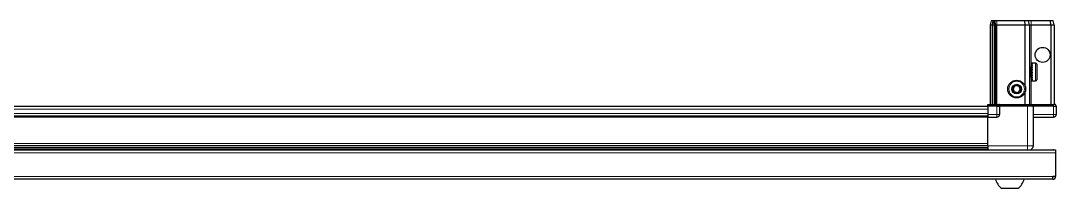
# Model space of a CAD drawing. Header units: millimetres. Extents: x 1132 to 6468, y -799 to 2277.
# Drawn here: x 2154 to 2912, y -799 to -677 of the extents above; entities that cross this region are included whole.
import ezdxf

# ---------------------------------------------------------------- set-up
doc = ezdxf.new("R2010")
doc.units = ezdxf.units.MM

msp = doc.modelspace()

# ---------------------------------------------------------------- linework, layer by layer
at = {"color": 7, "linetype": 'Continuous', "lineweight": 25}
for p, q in [((2864.79, -676.56), (2863.99, -679.56)), ((2863.99, -679.56), (2865.49, -679.56)), ((2863.99, -679.56), (2863.99, -737.86)), ((2865.94, -676.56), (2864.79, -676.56)), ((2865.94, -676.56), (2865.49, -679.56)), ((2865.49, -679.56), (2866.99, -679.56)), ((2865.49, -679.56), (2865.49, -737.86)), ((2866.44, -676.56), (2865.94, -676.56)), ((2866.44, -676.56), (2866.99, -679.56)), ((2867.18, -676.56), (2866.44, -676.56)), ((2866.99, -679.56), (2866.99, -737.86)), ((2866.99, -679.56), (2867.99, -679.56)), ((2867.18, -676.56), (2867.99, -679.56)), ((2868.99, -676.56), (2867.18, -676.56)), ((2867.99, -679.56), (2867.99, -737.86)), ((2867.99, -679.56), (2868.99, -679.56)), ((2889.16, -676.56), (2868.99, -676.56)), ((2868.99, -679.56), (2889.49, -679.56)), ((2889.16, -676.56), (2889.49, -679.56)), ((2892.18, -676.56), (2889.16, -676.56)), ((2889.49, -679.56), (2889.49, -724.06)), ((2889.49, -679.56), (2892.99, -679.56)), ((2892.99, -679.56), (2892.18, -676.56)), ((2893.99, -676.56), (2892.18, -676.56)), ((2892.99, -679.56), (2892.99, -737.86)), ((2892.99, -679.56), (2893.99, -679.56)), ((2908.33, -676.56), (2893.99, -676.56)), ((2893.99, -679.56), (2908.49, -679.56)), ((2908.49, -679.56), (2908.33, -676.56)), ((2910.18, -676.56), (2908.33, -676.56)), ((2908.49, -679.56), (2908.49, -737.86)), ((2908.49, -679.56), (2910.99, -679.56)), ((2910.99, -679.56), (2910.18, -676.56)), ((2910.99, -679.56), (2910.99, -737.86)), ((2893.02, -710.06), (2892.99, -710.06)), ((2893.5, -710.75), (2893.02, -710.06)), ((2893.02, -710.06), (2893.02, -718.06)), ((2893.99, -710.06), (2893.5, -710.75)), ((2893.5, -710.75), (2893.5, -717.37)), ((2893.99, -710.06), (2893.99, -718.06)), ((2894.49, -709.66), (2894.39, -709.66)), ((2894.39, -709.66), (2894.39, -718.46)), ((2897.39, -707.56), (2894.49, -707.56)), ((2894.99, -707.56), (2894.49, -707.56)), ((2894.49, -707.56), (2894.49, -707.61)), ((2894.49, -707.61), (2894.49, -707.9)), ((2894.99, -707.61), (2894.49, -707.61)), ((2894.99, -707.9), (2894.49, -707.9)), ((2894.49, -707.9), (2894.49, -708.17)), ((2894.99, -708.17), (2894.49, -708.17)), ((2894.49, -708.17), (2894.49, -708.83)), ((2894.99, -708.83), (2894.49, -708.83)), ((2894.49, -708.83), (2894.49, -709.3)), ((2894.49, -709.3), (2894.49, -710.28)), ((2894.99, -709.3), (2894.49, -709.3)), ((2894.99, -710.28), (2894.49, -710.28)), ((2894.49, -710.28), (2894.49, -710.91)), ((2894.49, -710.91), (2894.49, -712.1)), ((2894.99, -710.91), (2894.49, -710.91)), ((2894.99, -712.1), (2894.49, -712.1)), ((2894.49, -712.1), (2894.49, -712.73)), ((2894.99, -707.61), (2894.99, -707.56)), ((2894.99, -708.17), (2894.99, -707.9)), ((2894.99, -709.3), (2894.99, -708.83)), ((2894.99, -710.91), (2894.99, -710.28)), ((2894.99, -712.82), (2894.99, -712.1)), ((2898.19, -708.36), (2898.19, -719.76)), ((2892.99, -718.06), (2893.02, -718.06)), ((2893.02, -718.06), (2893.5, -717.37)), ((2893.5, -717.37), (2893.99, -718.06)), ((2894.39, -718.46), (2894.49, -718.46)), ((2894.99, -712.73), (2894.49, -712.73)), ((2894.49, -712.82), (2894.49, -714.11)), ((2894.99, -712.82), (2894.49, -712.82)), ((2894.99, -714.11), (2894.49, -714.11)), ((2894.99, -714.59), (2894.49, -714.59)), ((2894.49, -714.59), (2894.49, -714.85)), ((2894.49, -714.85), (2894.49, -716.12)), ((2894.99, -714.85), (2894.49, -714.85)), ((2894.99, -716.12), (2894.49, -716.12)), ((2894.49, -716.12), (2894.49, -716.8)), ((2894.49, -716.8), (2894.49, -717.92)), ((2894.99, -716.8), (2894.49, -716.8)), ((2894.99, -717.92), (2894.49, -717.92)), ((2894.49, -717.92), (2894.49, -718.49)), ((2894.49, -718.49), (2894.49, -719.35)), ((2894.99, -718.49), (2894.49, -718.49)), ((2894.99, -719.35), (2894.49, -719.35)), ((2894.49, -719.35), (2894.49, -719.74)), ((2894.49, -719.74), (2894.49, -720.26)), ((2894.99, -719.74), (2894.49, -719.74)), ((2894.99, -714.85), (2894.99, -714.11)), ((2894.99, -716.8), (2894.99, -716.12)), ((2894.99, -718.49), (2894.99, -717.92)), ((2894.99, -719.74), (2894.99, -719.35)), ((2894.99, -720.26), (2894.49, -720.26)), ((2894.49, -720.26), (2894.49, -720.44)), ((2894.49, -720.44), (2894.49, -720.56)), ((2894.99, -720.44), (2894.49, -720.44)), ((2894.49, -720.56), (2897.39, -720.56)), ((2894.99, -720.44), (2894.99, -720.26)), ((2889.49, -729.06), (2889.49, -737.86)), ((2862.49, -739.21), (2122.49, -739.21)), ((2862.49, -737.86), (2870.31, -737.86)), ((2862.49, -738.73), (2862.49, -737.86)), ((2862.49, -739.06), (2862.49, -738.73)), ((2868.99, -738.73), (2862.49, -738.73)), ((2868.99, -739.06), (2862.49, -739.06)), ((2862.49, -739.06), (2862.49, -745.06)), ((2868.99, -739.06), (2870.99, -739.06)), ((2870.99, -739.06), (2868.99, -739.06)), ((2870.99, -737.86), (2870.31, -737.86)), ((2870.99, -739.06), (2870.99, -737.86)), ((2870.99, -737.86), (2871.19, -737.86)), ((2871.19, -739.06), (2870.99, -739.06)), ((2870.99, -739.06), (2870.99, -745.06)), ((2871.19, -737.86), (2891.49, -737.86)), ((2891.49, -739.06), (2871.19, -739.06)), ((2891.49, -737.86), (2895.49, -737.86)), ((2895.49, -739.06), (2891.49, -739.06)), ((2895.49, -739.06), (2895.49, -737.86)), ((2895.49, -737.86), (2895.69, -737.86)), ((2895.69, -739.06), (2895.49, -739.06)), ((2895.49, -739.06), (2895.49, -768.06)), ((2895.69, -737.86), (2910.49, -737.86)), ((2910.49, -739.06), (2895.69, -739.06)), ((2911.99, -737.86), (2910.49, -737.86)), ((2910.49, -739.06), (2912.49, -739.06)), ((2912.49, -738.73), (2911.99, -737.86)), ((2912.49, -738.73), (2911.99, -737.86)), ((2912.49, -739.06), (2912.49, -738.73)), ((2912.49, -739.06), (2912.49, -738.73)), ((2912.49, -739.06), (2912.49, -739.06)), ((2912.49, -739.06), (2912.49, -745.06)), ((2862.49, -746.41), (2122.49, -746.41)), ((2862.49, -745.06), (2862.49, -747.06)), ((2862.49, -747.06), (2868.99, -747.06)), ((2862.49, -768.06), (2862.49, -747.06)), ((2895.49, -747.06), (2910.49, -747.06)), ((1312.99, -771.06), (2911.99, -771.06)), ((1362.49, -769.09), (2862.49, -769.09)), ((1362.49, -769.12), (2862.49, -769.12)), ((2836.37, -770.91), (1388.61, -770.91)), ((2830.99, -771.06), (2830.99, -770.91)), ((2831.16, -771.06), (2831.16, -770.91)), ((2831.37, -771.06), (2831.37, -770.91)), ((2831.93, -771.06), (2831.93, -770.91)), ((2832.35, -771.06), (2832.35, -770.91)), ((2833.25, -771.06), (2833.25, -770.91)), ((2833.83, -771.06), (2833.83, -770.91)), ((2834.98, -771.06), (2834.98, -770.91)), ((2835.67, -771.06), (2835.67, -770.91)), ((2836.95, -770.91), (2836.37, -770.91)), ((2836.95, -771.06), (2836.95, -770.91)), ((2836.96, -770.91), (2836.95, -770.91)), ((2837.69, -770.91), (2836.96, -770.91)), ((2837.13, -771.06), (2837.13, -770.91)), ((2837.63, -771.06), (2837.63, -770.91)), ((2837.69, -771.06), (2837.69, -770.91)), ((2838.61, -770.91), (2837.69, -770.91)), ((2837.69, -770.91), (2837.69, -770.91)), ((2862.49, -770.91), (2838.61, -770.91)), ((2838.98, -771.06), (2838.98, -770.91)), ((2839.69, -771.06), (2839.69, -770.91)), ((2840.86, -771.06), (2840.86, -770.91)), ((2841.47, -771.06), (2841.47, -770.91)), ((2842.41, -771.06), (2842.41, -770.91)), ((2842.86, -771.06), (2842.86, -770.91)), ((2843.48, -771.06), (2843.48, -770.91)), ((2843.73, -771.06), (2843.73, -770.91)), ((2843.97, -771.06), (2843.97, -770.91)), ((2843.99, -771.06), (2843.99, -770.91)), ((2896.99, -770.96), (2909.89, -770.96)), ((2896.99, -770.96), (2896.99, -771.06)), ((2911.99, -771.06), (2911.99, -773.16)), ((2911.99, -773.16), (2911.99, -790.46)), ((2909.89, -792.56), (1315.09, -792.56)), ((2911.99, -790.46), (2909.89, -790.46)), ((2909.89, -792.56), (2909.89, -790.46)), ((2872.49, -799.16), (2884.49, -799.16))]:
    msp.add_line(p, q, dxfattribs=at)
at = {"color": 8, "linetype": 'Continuous', "lineweight": 18}
for p, q in [((2868.99, -676.56), (2868.99, -679.56)), ((2868.99, -679.56), (2868.99, -737.86)), ((2893.99, -679.56), (2893.99, -676.56)), ((2893.99, -679.56), (2893.99, -710.06)), ((2897.39, -707.56), (2897.39, -720.56)), ((2893.99, -718.06), (2893.99, -737.86)), ((2862.49, -741.21), (2122.49, -741.21)), ((2868.99, -739.06), (2868.99, -738.73)), ((2868.99, -739.06), (2868.99, -745.06)), ((2871.19, -737.86), (2871.19, -739.06)), ((2891.49, -739.06), (2891.49, -737.86)), ((2891.49, -739.06), (2891.49, -768.06)), ((2895.69, -737.86), (2895.69, -739.06)), ((2910.49, -739.06), (2910.49, -737.86)), ((2910.49, -739.06), (2910.49, -745.06)), ((2862.49, -744.41), (2122.49, -744.41)), ((2862.49, -747.06), (2122.49, -747.06)), ((2868.99, -745.06), (2862.49, -745.06)), ((2868.99, -745.06), (2868.99, -747.06)), ((2870.99, -745.06), (2868.99, -745.06)), ((2910.49, -745.06), (2895.49, -745.06)), ((2912.49, -745.06), (2910.49, -745.06)), ((2910.49, -747.06), (2910.49, -745.06)), ((2911.99, -773.16), (1312.99, -773.16)), ((1362.49, -766.46), (2862.49, -766.46)), ((2862.49, -767.88), (1362.49, -767.88)), ((1362.49, -770.33), (2862.49, -770.33)), ((2891.49, -768.06), (2862.49, -768.06)), ((2909.89, -771.06), (2909.89, -770.96)), ((2909.89, -790.46), (1315.09, -790.46))]:
    msp.add_line(p, q, dxfattribs=at)
at = {"color": 7, "linetype": 'Continuous', "lineweight": 25, "flags": 128}
msp.add_lwpolyline([(2910.53, -771.06), (2910.3, -771), (2909.89, -770.96)], dxfattribs=at)
at = {"color": 7, "linetype": 'Continuous', "lineweight": 25}
for centre, radius in [((2902.49, -701.56), 5.5), ((2883.49, -726.56), 6.5), ((2883.49, -726.56), 3.46)]:
    msp.add_circle(centre, radius, dxfattribs=at)
at = {"color": 8, "linetype": 'Continuous', "lineweight": 18}
msp.add_circle((2883.49, -726.56), 5.7, dxfattribs=at)
at = {"color": 7, "linetype": 'Continuous', "lineweight": 25}
for centre, radius, start, end in [((2893.99, -709.66), 0.4, 270, 360), ((2897.39, -708.36), 0.8, 360, 90), ((2893.99, -718.46), 0.4, 0, 90), ((2897.39, -719.76), 0.8, 270, 0), ((2883.49, -726.56), 2.5, 134.67671, 194.67671), ((2883.49, -726.56), 2.5, 194.67671, 254.67671), ((2883.49, -726.56), 2.5, 74.67671, 134.67671), ((2883.49, -726.56), 2.5, 14.67671, 74.67671), ((2883.49, -726.56), 2.5, 314.67671, 14.67671), ((2883.49, -726.56), 2.5, 254.67671, 314.67671), ((2868.99, -745.06), 2, 270, 0), ((2910.49, -745.06), 2, 270, 0), ((2879.51, -789.54), 11.91, 194.70035, 233.8734), ((2877.46, -789.54), 11.91, 306.1266, 345.29965), ((2909.89, -790.46), 2.1, 270, 0), ((2909.89, -790.46), 0.6, 270, 0)]:
    msp.add_arc(centre, radius, start, end, dxfattribs=at)
msp.add_ellipse((2868.99, -735.26), major_axis=(0, 3.46), ratio=0.57735, start_param=3.141593, end_param=3.864327, dxfattribs=at)
for points, knots in [([(2880.7, -725.8), (2881.07, -725.44), (2881.76, -724.76), (2882.44, -724.08), (2882.76, -723.77)], [0, 0, 0, 0, 0.534686, 1, 1, 1, 1]), ([(2881.44, -728.59), (2881.35, -728.26), (2881.14, -727.46), (2880.89, -726.5), (2880.74, -725.92), (2880.7, -725.8)], [0, 0, 0, 0, 0.3629006, 0.8668753, 1, 1, 1, 1]), ([(2882.76, -723.77), (2883.25, -723.91), (2884.18, -724.16), (2885.11, -724.41), (2885.54, -724.53)], [0, 0, 0, 0, 0.534686, 1, 1, 1, 1]), ([(2886.27, -727.33), (2885.91, -727.69), (2885.22, -728.37), (2884.54, -729.04), (2884.22, -729.35)], [0, 0, 0, 0, 0.534686, 1, 1, 1, 1]), ([(2885.54, -724.53), (2885.57, -724.65), (2885.72, -725.23), (2885.98, -726.2), (2886.19, -726.99), (2886.27, -727.33)], [0, 0, 0, 0, 0.133125, 0.637099, 1, 1, 1, 1]), ([(2884.22, -729.35), (2883.72, -729.22), (2882.79, -728.96), (2881.87, -728.71), (2881.44, -728.59)], [0, 0, 0, 0, 0.534686, 1, 1, 1, 1]), ([(2862.49, -768.06), (2862.49, -768.46), (2862.49, -769.25), (2862.49, -770.27), (2862.49, -770.9), (2862.49, -771.05), (2862.49, -771.06)], [0, 0, 0, 0, 0.3255201, 0.6510403, 0.9765604, 1, 1, 1, 1]), ([(2895.49, -768.06), (2895.44, -768.5), (2895.37, -769.18), (2894.93, -770), (2894.48, -770.55), (2894.07, -770.91), (2893.81, -771.04), (2893.77, -771.06)], [0, 0, 0, 0, 0.363018, 0.558438, 0.758004, 0.95757, 1, 1, 1, 1])]:
    msp.add_open_spline(points, degree=3, knots=knots, dxfattribs=at)
at = {"color": 8, "linetype": 'Continuous', "lineweight": 18}
msp.add_open_spline([(2891.49, -768.06), (2891.49, -768.5), (2891.49, -769.18), (2891.49, -770), (2891.49, -770.55), (2891.49, -770.91), (2891.49, -771.04), (2891.49, -771.06)], degree=3, knots=[0, 0, 0, 0, 0.363018, 0.558438, 0.758004, 0.95757, 1, 1, 1, 1], dxfattribs=at)
msp.add_open_spline([(2895.49, -768.06), (2895.43, -768.06), (2895.31, -768.06), (2894.38, -768.06), (2893.06, -768.06), (2892.01, -768.06), (2891.49, -768.06)], degree=3, dxfattribs=at)

doc.saveas('drawing.dxf')
